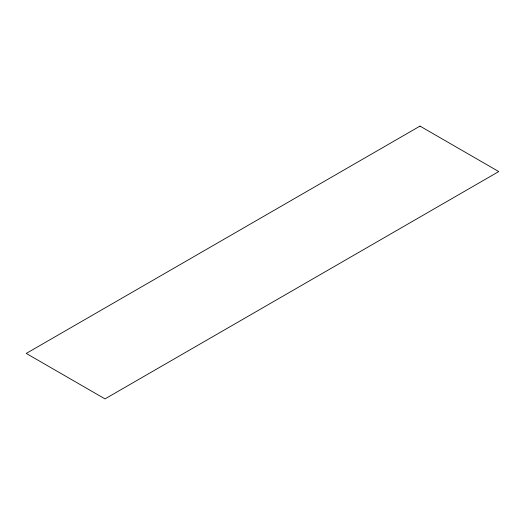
<?xml version="1.0" encoding="UTF-8"?>
<svg xmlns="http://www.w3.org/2000/svg" width="525" height="525" viewBox="0 0 525 525"><rect width="100%" height="100%" fill="white"/><g stroke="black" fill="none" stroke-linecap="round" stroke-linejoin="round"><path stroke-width="0.79" d="M420 126.105L26.25 353.43L105 398.895L498.75 171.57L420 126.105"/></g></svg>
